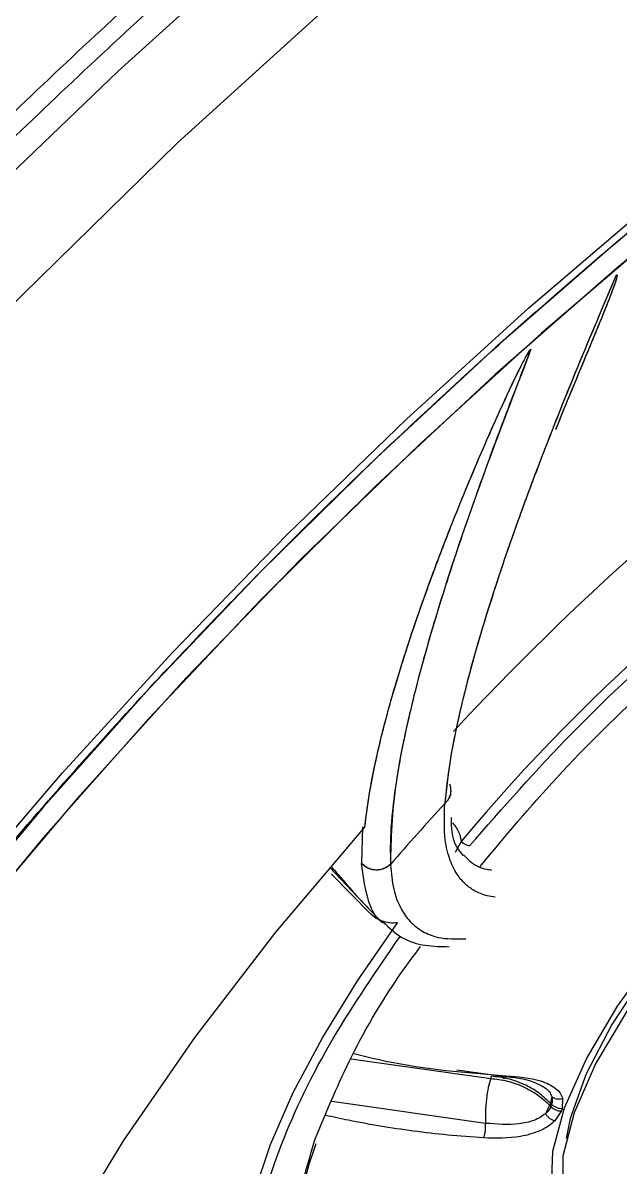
# Model space of a CAD drawing. Header units: inches. Extents: x -1 to 81, y -22 to 129.
# Drawn here: x 13.537 to 14.136, y 66.661 to 67.81 of the extents above; entities that cross this region are included whole.
import ezdxf

# ---------------------------------------------------------------- set-up
doc = ezdxf.new("R2010")
doc.units = ezdxf.units.IN
doc.header["$MEASUREMENT"] = 0
doc.layers.add('1', color=4, linetype='Continuous')

# ---------------------------------------------------------------- blocks, each defined once
blk = doc.blocks.new('2020 HS PILLOW')
at = {"layer": '1', "color": 2}
for points, knots in [([(5.8034, -0.0127), (5.5758, -0.0117), (5.1207, -0.0097), (4.4379, -0.0073), (3.7551, -0.0052), (3.0724, -0.0034), (2.3896, -0.0021), (1.7069, -0.001), (1.0241, -0.0003), (0.3414, 0), (-0.3414, 0), (-1.0241, -0.0003), (-1.7069, -0.001), (-2.3896, -0.0021), (-3.0724, -0.0034), (-3.7551, -0.0052), (-4.4379, -0.0073), (-5.1207, -0.0097), (-5.5758, -0.0117), (-5.8034, -0.0127)], [0, 0, 0, 0, 0.058824, 0.117648, 0.176472, 0.235295, 0.294119, 0.352942, 0.411765, 0.470588, 0.529412, 0.588235, 0.647058, 0.705881, 0.764705, 0.823528, 0.882352, 0.941176, 1, 1, 1, 1]), ([(5.8027, -0.0093), (4.0523, -0.005), (0.1838, 0.0045), (-3.6846, -0.0044), (-5.8027, -0.0093)], [0, 0, 0, 0, 0.452479, 1, 1, 1, 1]), ([(-5.1105, -0.9929), (-5.0125, -0.992), (-4.8162, -0.9901), (-4.5213, -0.9874), (-4.2256, -0.9849), (-3.929, -0.9826), (-3.6317, -0.9804), (-3.3335, -0.9784), (-3.0345, -0.9766), (-2.7347, -0.9749), (-2.4341, -0.9734), (-2.1327, -0.9721), (-1.8304, -0.9709), (-1.5274, -0.9699), (-1.2235, -0.9691), (-0.9188, -0.9685), (-0.6132, -0.968), (-0.3069, -0.9677), (0.0908, -0.9676), (0.5785, -0.9679), (1.1551, -0.9689), (1.7288, -0.9705), (2.2996, -0.9727), (2.8674, -0.9755), (3.4323, -0.979), (3.9943, -0.983), (4.5534, -0.9876), (4.9251, -0.9912), (5.1105, -0.9929)], [0, 0, 0, 0, 0.028776, 0.057631, 0.086566, 0.11558, 0.144673, 0.173846, 0.203098, 0.232429, 0.26184, 0.291331, 0.320902, 0.350552, 0.380282, 0.410091, 0.439981, 0.46995, 0.5, 0.556693, 0.613101, 0.669223, 0.725062, 0.780616, 0.835887, 0.890874, 0.945579, 1, 1, 1, 1]), ([(5.1101, -1.4421), (5.0128, -1.4412), (4.8181, -1.4394), (4.5261, -1.4369), (4.2341, -1.4345), (3.9421, -1.4324), (3.6501, -1.4303), (3.3581, -1.4285), (3.0661, -1.4267), (2.7741, -1.4252), (2.4821, -1.4238), (2.1901, -1.4225), (1.8981, -1.4214), (1.606, -1.4205), (1.314, -1.4197), (1.022, -1.4191), (0.73, -1.4186), (0.438, -1.4183), (0.146, -1.4182), (-0.146, -1.4182), (-0.438, -1.4183), (-0.73, -1.4186), (-1.022, -1.4191), (-1.314, -1.4197), (-1.606, -1.4205), (-1.8981, -1.4214), (-2.1901, -1.4225), (-2.4821, -1.4238), (-2.7741, -1.4252), (-3.0661, -1.4267), (-3.3581, -1.4285), (-3.6501, -1.4303), (-3.9421, -1.4324), (-4.2341, -1.4345), (-4.5261, -1.4369), (-4.8181, -1.4394), (-5.0128, -1.4412), (-5.1101, -1.4421)], [0, 0, 0, 0, 0.028576, 0.05715, 0.085725, 0.114298, 0.142871, 0.171443, 0.200015, 0.228587, 0.257158, 0.285728, 0.314298, 0.342868, 0.371438, 0.400008, 0.428577, 0.457146, 0.485715, 0.514285, 0.542854, 0.571423, 0.599992, 0.628562, 0.657132, 0.685702, 0.714272, 0.742842, 0.771413, 0.799985, 0.828557, 0.857129, 0.885702, 0.914275, 0.94285, 0.971424, 1, 1, 1, 1])]:
    blk.add_open_spline(points, degree=3, knots=knots, dxfattribs=at)
blk = doc.blocks.new('2026 PACE')
at = {"color": 8, "linetype": 'Continuous', "lineweight": 25}
for p, q in [((14.4767, 66.9875), (14.4706, 66.9767)), ((14.366, 66.7695), (14.5063, 66.7496)), ((14.5011, 66.7046), (14.3467, 66.7265))]:
    blk.add_line(p, q, dxfattribs=at)
at = {"color": 8, "linetype": 'Continuous', "lineweight": 25, "flags": 128}
for points in [[(16.4844, 68.8033), (16.4262, 68.8414), (16.3583, 68.8695), (16.2812, 68.8875), (16.1954, 68.8952), (16.1012, 68.8927), (15.9993, 68.8799), (15.8902, 68.8569), (15.7744, 68.8238), (15.6528, 68.7809), (15.5258, 68.7283), (15.3943, 68.6664), (15.259, 68.5955), (15.1207, 68.516), (14.98, 68.4283), (14.8378, 68.333), (14.695, 68.2305), (14.5522, 68.1215), (14.4103, 68.0065), (14.2701, 67.8862), (14.1323, 67.7613), (13.9978, 67.6325)], [(13.9714, 66.9338), (14.0761, 67.0562), (14.1866, 67.1772), (14.3021, 67.296), (14.4218, 67.4118), (14.5447, 67.5237), (14.6702, 67.6309), (14.7972, 67.7328), (14.925, 67.8286)], [(16.2761, 68.1971), (16.2503, 68.2208), (16.1986, 68.2534), (16.1374, 68.276), (16.0672, 68.2886), (15.9885, 68.2909), (15.9019, 68.2831), (15.8079, 68.2651), (15.7073, 68.2371), (15.6007, 68.1993), (15.489, 68.1519), (15.3729, 68.0954), (15.2533, 68.0301), (15.1311, 67.9564), (15.007, 67.8749), (14.8821, 67.7863), (14.7572, 67.691), (14.6333, 67.5899), (14.5111, 67.4837), (14.3917, 67.373), (14.2757, 67.2588), (14.1642, 67.1418), (14.0579, 67.0229), (13.9575, 66.9029)], [(15.0641, 67.8891), (14.9369, 67.8013), (14.8094, 67.7064), (14.6826, 67.6051), (14.5573, 67.4982), (14.4347, 67.3864), (14.3155, 67.2707), (14.2008, 67.1519), (14.0913, 67.0309), (13.9879, 66.9086)], [(15.0089, 67.8519), (14.8833, 67.7622), (14.7577, 67.6659), (14.6331, 67.5637), (14.5104, 67.4563), (14.3906, 67.3445), (14.2745, 67.2292), (14.1631, 67.1111), (14.057, 66.9913), (13.9571, 66.8704)], [(14.4008, 67.3818), (14.3916, 67.373), (14.2757, 67.2588), (14.1642, 67.1418), (14.0579, 67.0229), (13.9575, 66.9029), (13.8638, 66.7827), (13.7775, 66.6632), (13.6991, 66.5452), (13.6293, 66.4296), (13.5685, 66.3172), (13.5172, 66.2089), (13.4758, 66.1053), (13.4445, 66.0072), (13.4236, 65.9155), (13.4132, 65.8306), (13.4134, 65.7533), (13.4242, 65.684), (13.4456, 65.6233), (13.4773, 65.5717), (13.4933, 65.5531)], [(14.5805, 66.7202), (14.6024, 66.7693), (14.6337, 66.8222), (14.6733, 66.8771), (14.72, 66.9322), (14.772, 66.9856), (14.8276, 67.0355), (14.8849, 67.0801), (14.942, 67.1181), (14.9969, 67.1479), (15.0478, 67.1687), (15.0929, 67.1798), (15.1306, 67.1807), (15.1598, 67.1715), (15.1794, 67.1524), (15.1887, 67.1241), (15.1889, 67.1223)], [(14.6222, 66.5839), (14.5963, 66.5927), (14.5767, 66.6118), (14.5674, 66.6401), (14.5687, 66.6767), (14.5805, 66.7202)], [(14.5899, 66.7153), (14.5786, 66.6716), (14.5783, 66.6353), (14.589, 66.6077), (14.6099, 66.59)]]:
    blk.add_lwpolyline(points, dxfattribs=at)
at = {"color": 8, "linetype": 'Continuous', "lineweight": 25}
for points, knots in [([(14.4851, 66.9832), (14.5185, 67.0214), (14.5864, 67.0988), (14.704, 67.2073), (14.8239, 67.3029), (14.9012, 67.3507), (14.9381, 67.3736)], [0, 0, 0, 0, 0.250583, 0.507547, 0.764511, 1, 1, 1, 1]), ([(14.4651, 67.0454), (14.4656, 67.043), (14.4668, 67.0383), (14.4649, 67.0311), (14.4618, 67.0275), (14.4602, 67.0258)], [0, 0, 0, 0, 0.341242, 0.682483, 1, 1, 1, 1]), ([(14.4661, 67.0381), (14.4658, 67.0357), (14.465, 67.031), (14.4618, 67.0275), (14.4602, 67.0258)], [0, 0, 0, 0, 0.511956, 1, 1, 1, 1]), ([(14.5109, 66.9318), (14.5082, 66.9322), (14.5029, 66.9328), (14.4957, 66.9353), (14.488, 66.9391), (14.4798, 66.9453), (14.4714, 66.9554), (14.4642, 66.9708), (14.4591, 66.9932), (14.4599, 67.0144), (14.4602, 67.0258)], [0, 0, 0, 0, 0.0779051, 0.1501779, 0.2336565, 0.3444849, 0.4708749, 0.6255143, 0.7999861, 1, 1, 1, 1]), ([(14.4792, 66.9738), (14.4819, 66.9711), (14.4884, 66.9647), (14.498, 66.9602), (14.5054, 66.9593), (14.5071, 66.9591)], [0, 0, 0, 0, 0.360781, 0.849921, 1, 1, 1, 1]), ([(14.3977, 66.9062), (14.3973, 66.9065), (14.3903, 66.9117), (14.3815, 66.9294), (14.3784, 66.9534), (14.3768, 66.9655)], [0, 0, 0, 0, 0.026186, 0.508656, 1, 1, 1, 1]), ([(14.4057, 66.9645), (14.4065, 66.9559), (14.4081, 66.9394), (14.4152, 66.9208), (14.425, 66.9066), (14.4378, 66.8968), (14.4555, 66.8894), (14.4716, 66.8898), (14.4813, 66.89)], [0, 0, 0, 0, 0.163946, 0.315278, 0.467646, 0.619723, 0.770778, 1, 1, 1, 1]), ([(14.2714, 66.5165), (14.2691, 66.5397), (14.2646, 66.5865), (14.2926, 66.6812), (14.3414, 66.7845), (14.3917, 66.8578), (14.4153, 66.8922)], [0, 0, 0, 0, 0.252772, 0.511979, 0.771187, 1, 1, 1, 1]), ([(14.5613, 66.74), (14.5627, 66.7388), (14.5656, 66.7363), (14.5668, 66.7332), (14.5675, 66.7317)], [0, 0, 0, 0, 0.502628, 1, 1, 1, 1]), ([(14.4993, 66.6899), (14.4873, 66.6908), (14.4637, 66.6925), (14.429, 66.6966), (14.3957, 66.7016), (14.3664, 66.7069), (14.3482, 66.7109), (14.3406, 66.7126)], [0, 0, 0, 0, 0.227895, 0.446399, 0.655513, 0.855239, 1, 1, 1, 1]), ([(14.3178, 66.5418), (14.3153, 66.5473), (14.306, 66.5675), (14.3088, 66.6168), (14.3232, 66.6654), (14.3302, 66.689)], [0, 0, 0, 0, 0.161474, 0.592929, 1, 1, 1, 1])]:
    blk.add_open_spline(points, degree=3, knots=knots, dxfattribs=at)
at = {"layer": '1', "color": 4, "linetype": 'Continuous', "lineweight": 25}
for p, q in [((14.5085, 67.2349), (14.506, 67.2277)), ((14.4663, 67.0343), (14.4662, 67.0379)), ((14.3775, 67.0025), (14.3768, 66.9655)), ((14.3775, 67.0025), (14.3768, 66.9655)), ((14.3448, 66.9615), (14.3844, 66.9198)), ((14.386, 66.9148), (14.3461, 66.955)), ((14.3692, 66.9359), (14.3703, 66.9353)), ((14.37, 66.935), (14.3975, 66.906)), ((14.4724, 66.7584), (14.518, 66.7519)), ((14.5063, 66.7496), (14.5071, 66.7519)), ((14.5675, 66.7317), (14.5662, 66.7249)), ((14.5782, 66.7192), (14.5787, 66.7295)), ((14.5654, 66.7227), (14.5612, 66.7143)), ((14.5654, 66.7227), (14.5666, 66.7215)), ((14.5674, 66.7237), (14.5662, 66.7249)), ((14.5778, 66.7181), (14.5775, 66.717)), ((14.5782, 66.7192), (14.5778, 66.7181)), ((14.5775, 66.717), (14.5707, 66.707))]:
    blk.add_line(p, q, dxfattribs=at)
at = {"layer": '1', "color": 3, "linetype": 'Continuous', "lineweight": 25, "flags": 128}
blk.add_lwpolyline([(12.7437, 65.8807), (12.8867, 66.1294), (13.0544, 66.3857), (13.2448, 66.6465), (13.4563, 66.9105), (13.6851, 67.1729), (13.932, 67.4344), (14.192, 67.6893), (14.4599, 67.9327), (14.7136, 68.1462), (14.9701, 68.3459), (15.2252, 68.5286)], dxfattribs=at)
at = {"layer": '1', "color": 4, "linetype": 'Continuous', "lineweight": 25, "flags": 128}
for points in [[(15.0856, 67.1678), (15.0681, 67.1653), (15.0227, 67.1522), (14.972, 67.1295), (14.9178, 67.0979), (14.862, 67.0587), (14.8066, 67.0133), (14.7537, 66.9633), (14.7052, 66.9104), (14.6628, 66.8567), (14.628, 66.804), (14.6022, 66.7543), (14.5861, 66.7093), (14.5821, 66.6895)], [(15.1835, 67.135), (15.1682, 67.1557), (15.1418, 67.1684), (15.106, 67.1706), (15.0622, 67.1622), (15.0119, 67.1435), (14.957, 67.1151), (14.8994, 67.078), (14.8412, 67.0337), (14.7846, 66.9838), (14.7315, 66.9299), (14.6839, 66.8741), (14.6435, 66.8184), (14.6118, 66.7649), (14.5899, 66.7153)], [(13.9464, 66.2321), (13.9603, 66.3099), (13.9868, 66.3954), (14.0256, 66.4876), (14.0762, 66.5852), (14.1379, 66.6869), (14.2097, 66.7912), (14.2908, 66.8967), (14.38, 67.0019)], [(13.9464, 66.2321), (13.9603, 66.3099), (13.9868, 66.3954), (14.0256, 66.4876), (14.0762, 66.5852), (14.1379, 66.6869), (14.2097, 66.7912), (14.2908, 66.8967), (14.38, 67.0019)], [(14.2599, 66.5142), (14.256, 66.5493), (14.259, 66.5896), (14.2688, 66.6344), (14.2853, 66.6833), (14.3082, 66.7355), (14.3374, 66.7905), (14.3725, 66.8476), (14.4129, 66.9061)]]:
    blk.add_lwpolyline(points, dxfattribs=at)
at = {"layer": '1', "color": 4, "linetype": 'Continuous', "lineweight": 25}
for centre, radius, start, end in [((16.4429, 65.2712), 2.6896, 114.7767, 137.2185), ((16.4429, 65.2712), 2.6896, 114.7767, 137.2185), ((15.8806, 65.8241), 1.8233, 120.9285, 140.3524), ((16.5432, 65.1144), 2.827, 137.4592, 139.1217), ((14.4898, 67.0027), 0.0201, 229.0125, 256.2514), ((14.8662, 66.6169), 0.3188, 160.1834, 160.6086), ((14.8673, 66.6156), 0.3188, 160.1834, 160.6086), ((14.5773, 66.732), 0.015, 224.462, 270.431)]:
    blk.add_arc(centre, radius, start, end, dxfattribs=at)
at = {"layer": '1', "color": 3, "linetype": 'Continuous', "lineweight": 25}
for points, knots in [([(14.4251, 72.4494), (14.18, 72.2047), (13.6901, 71.7155), (12.956, 70.982), (12.2231, 70.2493), (11.4915, 69.5173), (10.7611, 68.7861), (10.0319, 68.0557), (9.5463, 67.5688), (9.3037, 67.3256)], [0, 0, 0, 0, 0.14344, 0.286685, 0.429737, 0.572594, 0.715257, 0.857725, 1, 1, 1, 1]), ([(20.347, 66.7102), (20.3128, 66.7438), (20.2443, 66.8109), (20.1077, 66.9453), (19.8685, 67.1802), (19.3897, 67.6483), (18.708, 68.3097), (18.0379, 68.9555), (17.5139, 69.4594), (16.9997, 69.9534), (16.3783, 70.5506), (15.6772, 71.2273), (15.1379, 71.7513), (14.788, 72.093), (14.6254, 72.2526), (14.5408, 72.3356), (14.4945, 72.3811), (14.4671, 72.408), (14.4582, 72.4168)], [0, 0, 0, 0, 0.015626, 0.031251, 0.062502, 0.125005, 0.250009, 0.375013, 0.437515, 0.500017, 0.625019, 0.750011, 0.875002, 0.937496, 0.968748, 0.981249, 0.99393, 1, 1, 1, 1]), ([(9.335, 67.2938), (9.3423, 67.2865), (9.3647, 67.2637), (9.3976, 67.2304), (9.4358, 67.1916), (9.5046, 67.1218), (9.6575, 66.9668), (9.9971, 66.6219), (10.5175, 66.0923), (11.1937, 65.4008), (11.9169, 64.6564), (12.5551, 63.9942), (13.0854, 63.4411), (13.4114, 63.1004), (13.6877, 62.8117), (13.9673, 62.5197), (14.3378, 62.1337), (14.7028, 61.7557), (14.9631, 61.4883), (15.0946, 61.354), (15.1701, 61.2772), (15.2079, 61.2387), (15.2268, 61.2194)], [0, 0, 0, 0, 0.005048, 0.015626, 0.022707, 0.031251, 0.062498, 0.124987, 0.249979, 0.374975, 0.499971, 0.624976, 0.68748, 0.749984, 0.774985, 0.812487, 0.874991, 0.937496, 0.968748, 0.984374, 0.992187, 1, 1, 1, 1]), ([(9.2457, 67.0969), (9.2901, 67.0521), (9.335, 67.0069), (9.4263, 66.9151), (9.4726, 66.8685), (9.6134, 66.7268), (9.7098, 66.63), (10.0062, 66.3325), (10.2136, 66.1246), (10.6466, 65.6917), (10.8723, 65.4667), (11.3406, 65.0013), (11.5833, 64.761), (12.0853, 64.2668), (12.3446, 64.013), (12.8798, 63.4925), (13.1559, 63.2258), (13.7243, 62.6784), (14.0166, 62.3977), (14.4645, 61.9646), (14.6153, 61.8183), (14.8433, 61.5958), (14.9195, 61.5211), (15.0343, 61.4083), (15.0726, 61.3705), (15.1493, 61.2947), (15.1877, 61.2567), (15.226, 61.2184)], [0, 0, 0, 0, 0.03125, 0.03125, 0.0625, 0.0625, 0.125, 0.125, 0.25, 0.25, 0.375, 0.375, 0.5, 0.5, 0.625, 0.625, 0.75, 0.75, 0.875, 0.875, 0.9375, 0.9375, 0.96875, 0.96875, 0.984375, 0.984375, 1, 1, 1, 1]), ([(9.3202, 66.7746), (9.3317, 66.7631), (9.3547, 66.7402), (9.3893, 66.7056), (9.4239, 66.671), (9.4585, 66.6364), (9.4931, 66.6017), (9.5277, 66.5671), (9.5623, 66.5325), (9.5969, 66.4979), (9.6315, 66.4634), (9.666, 66.4289), (9.7005, 66.3944), (9.7349, 66.36), (9.7693, 66.3256), (9.8036, 66.2913), (9.8379, 66.257), (9.872, 66.2228), (9.9061, 66.1887), (9.9401, 66.1547), (9.9741, 66.1208), (10.0079, 66.087), (10.0416, 66.0533), (10.0752, 66.0197), (10.1087, 65.9862), (10.1421, 65.9528), (10.1753, 65.9195), (10.2085, 65.8864), (10.2414, 65.8534), (10.2743, 65.8206), (10.307, 65.7879), (10.3395, 65.7553), (10.3719, 65.7229), (10.4042, 65.6907), (10.4362, 65.6586), (10.4681, 65.6267), (10.611, 65.4839), (10.8618, 65.2329), (11.2222, 64.8724), (11.5651, 64.5296), (11.9181, 64.1768), (12.2812, 63.8136), (12.6764, 63.4185), (13.0718, 63.023), (13.4429, 62.652), (13.7703, 62.3245), (14.057, 62.038), (14.3234, 61.7715), (14.5663, 61.5286), (14.7567, 61.3383), (14.9062, 61.1886), (14.9984, 61.0967), (15.0747, 61.0199), (15.1251, 60.9697), (15.1692, 60.9258), (15.1988, 60.8961), (15.227, 60.8679), (15.2468, 60.8481), (15.2567, 60.8382)], [0, 0, 0, 0, 0.008163, 0.016265, 0.024307, 0.032288, 0.04021, 0.048071, 0.055871, 0.063612, 0.071293, 0.078913, 0.086474, 0.093975, 0.101415, 0.108796, 0.116117, 0.123378, 0.130579, 0.137721, 0.144802, 0.151824, 0.158787, 0.165689, 0.172532, 0.179315, 0.186039, 0.192703, 0.199308, 0.205853, 0.212338, 0.218764, 0.22513, 0.231437, 0.237685, 0.243873, 0.250001, 0.320452, 0.385599, 0.445447, 0.5, 0.5651, 0.625, 0.689859, 0.75, 0.793791, 0.835458, 0.875, 0.907738, 0.9375, 0.953649, 0.96875, 0.974695, 0.984375, 0.988845, 0.992187, 0.996118, 1, 1, 1, 1])]:
    blk.add_open_spline(points, degree=3, knots=knots, dxfattribs=at)
at = {"layer": '1', "color": 4, "linetype": 'Continuous', "lineweight": 25}
for points, knots in [([(16.2736, 68.8871), (16.2673, 68.889), (16.2278, 68.9009), (16.1389, 68.9041), (16.0084, 68.896), (15.8503, 68.865), (15.6652, 68.8081), (15.4532, 68.7199), (15.2337, 68.6084), (15.006, 68.4741), (14.7689, 68.3154), (14.5441, 68.1471), (14.3366, 67.977), (14.1492, 67.8111), (13.9655, 67.6358), (13.7885, 67.4536), (13.6212, 67.2675), (13.466, 67.0804), (13.3252, 66.8952), (13.1874, 66.6961), (13.0603, 66.4878), (12.9496, 66.2753), (12.8995, 66.1465), (12.8748, 66.0832)], [0, 0, 0, 0, 0.008425, 0.053727, 0.098553, 0.142681, 0.199572, 0.254911, 0.308587, 0.36226, 0.417599, 0.474493, 0.518622, 0.563447, 0.608749, 0.654294, 0.699838, 0.74514, 0.789965, 0.834094, 0.890985, 0.946325, 1, 1, 1, 1]), ([(15.0096, 68.494), (15.0047, 68.4911), (14.9226, 68.4428), (14.7558, 68.3271), (14.5316, 68.1608), (14.324, 67.9902), (14.1366, 67.8244), (13.9529, 67.6491), (13.7759, 67.4669), (13.6085, 67.2808), (13.4536, 67.0937), (13.3119, 66.9083), (13.23, 66.7875), (13.1894, 66.7275)], [0, 0, 0, 0, 0.007394, 0.123811, 0.243501, 0.336335, 0.430635, 0.525938, 0.621751, 0.717563, 0.812866, 0.907166, 1, 1, 1, 1]), ([(14.4022, 67.3829), (14.4419, 67.42), (14.4974, 67.4719), (14.5808, 67.5454), (14.6519, 67.6062), (14.7371, 67.676), (14.8268, 67.7462), (14.9205, 67.816), (15.0166, 67.8837), (15.1139, 67.9484), (15.2113, 68.0092), (15.308, 68.0653), (15.4032, 68.1163), (15.4961, 68.1618), (15.5862, 68.2014), (15.6727, 68.2349), (15.7553, 68.2622), (15.8334, 68.2833), (15.9067, 68.2981), (15.9749, 68.3067), (16.0377, 68.3093), (16.0952, 68.306), (16.1472, 68.2967), (16.1942, 68.2817), (16.2358, 68.2596), (16.2644, 68.2396), (16.2767, 68.224), (16.2793, 68.2208)], [0, 0, 0, 0, 0.052909, 0.07391, 0.10874, 0.144687, 0.183037, 0.22282, 0.263635, 0.305159, 0.34716, 0.38946, 0.43192, 0.474433, 0.516909, 0.559278, 0.601485, 0.643494, 0.685293, 0.726909, 0.768425, 0.810005, 0.851948, 0.894796, 0.939446, 0.987282, 1, 1, 1, 1]), ([(14.6323, 67.5563), (14.618, 67.5228), (14.5924, 67.4624), (14.5677, 67.4003), (14.5543, 67.3655), (14.5488, 67.3508), (14.5438, 67.3374), (14.5394, 67.3254), (14.5355, 67.3147), (14.5218, 67.2766), (14.501, 67.2144), (14.4794, 67.1376), (14.4654, 67.0731), (14.4619, 67.0415), (14.4602, 67.0258)], [0, 0, 0, 0, 0.143689, 0.258956, 0.284448, 0.307987, 0.329573, 0.349205, 0.366882, 0.382606, 0.540573, 0.696139, 0.849289, 1, 1, 1, 1]), ([(14.6323, 67.5563), (14.6216, 67.5312), (14.5978, 67.4754), (14.5672, 67.3995), (14.5399, 67.3277), (14.5186, 67.2673), (14.4994, 67.2079), (14.4834, 67.1522), (14.4715, 67.1021), (14.4636, 67.0594), (14.4614, 67.0373), (14.4602, 67.0258)], [0, 0, 0, 0, 0.107485, 0.238567, 0.342524, 0.450049, 0.545403, 0.666277, 0.784106, 0.886487, 1, 1, 1, 1]), ([(14.6323, 67.5563), (14.6324, 67.5564), (14.6325, 67.5565), (14.6327, 67.5566), (14.6328, 67.5566), (14.6329, 67.5566), (14.633, 67.5566), (14.6331, 67.5563), (14.6331, 67.5557), (14.6326, 67.5525), (14.6303, 67.5461), (14.6265, 67.5359), (14.6216, 67.5235), (14.6155, 67.5084), (14.6082, 67.4906), (14.5985, 67.4674), (14.5859, 67.4369), (14.5765, 67.4139), (14.5713, 67.4011)], [0, 0, 0, 0, 0.001451, 0.0020898, 0.002718, 0.0033766, 0.0041012, 0.0058454, 0.0108808, 0.0182741, 0.072871, 0.1319274, 0.2091096, 0.3043296, 0.414792, 0.544233, 0.7450476, 1, 1, 1, 1]), ([(14.6323, 67.5563), (14.6324, 67.5564), (14.6325, 67.5565), (14.6327, 67.5566), (14.6327, 67.5566), (14.6328, 67.5566), (14.6329, 67.5566), (14.6331, 67.5563), (14.6331, 67.5558), (14.6326, 67.5527), (14.6304, 67.5465), (14.6268, 67.5367), (14.6221, 67.5248), (14.6146, 67.5061), (14.6033, 67.4789), (14.588, 67.442), (14.5772, 67.4157), (14.5713, 67.4013)], [0, 0, 0, 0, 0.0013985, 0.0020145, 0.0026202, 0.0032549, 0.0039531, 0.0056325, 0.0104781, 0.0175907, 0.0701, 0.1277205, 0.2020005, 0.292836, 0.4781077, 0.7147106, 1, 1, 1, 1]), ([(14.38, 67.0019), (14.3814, 67.0137), (14.3843, 67.0368), (14.3923, 67.0757), (14.4018, 67.1138), (14.4124, 67.1507), (14.4272, 67.1977), (14.4473, 67.2552), (14.4706, 67.3151), (14.4902, 67.3625), (14.5055, 67.3981), (14.521, 67.4324), (14.5331, 67.4583), (14.5419, 67.4749), (14.5448, 67.4797), (14.5459, 67.4811), (14.5463, 67.4816), (14.5465, 67.4818), (14.5466, 67.4819)], [0, 0, 0, 0, 0.113953, 0.222942, 0.314775, 0.393989, 0.474125, 0.615342, 0.735005, 0.804943, 0.865955, 0.917844, 0.976853, 0.99284, 0.997477, 0.998985, 0.999549, 1, 1, 1, 1]), ([(14.38, 67.0019), (14.381, 67.0103), (14.3829, 67.0268), (14.3879, 67.0543), (14.3941, 67.0831), (14.4018, 67.1137), (14.4112, 67.1468), (14.4214, 67.1796), (14.4321, 67.2115), (14.4428, 67.2419), (14.4545, 67.2735), (14.4673, 67.3066), (14.4807, 67.3399), (14.4941, 67.3717), (14.5065, 67.4002), (14.5204, 67.4311), (14.5321, 67.4562), (14.5416, 67.4744), (14.5447, 67.4795), (14.5458, 67.4811), (14.5463, 67.4816), (14.5465, 67.4818), (14.5466, 67.4819)], [0, 0, 0, 0, 0.082382, 0.160914, 0.235488, 0.309692, 0.385138, 0.461887, 0.521286, 0.581118, 0.641396, 0.702136, 0.764497, 0.820108, 0.868797, 0.91041, 0.974901, 0.992322, 0.997333, 0.99894, 0.999533, 1, 1, 1, 1]), ([(14.5466, 67.4819), (14.5378, 67.4591), (14.5206, 67.415), (14.4953, 67.3463), (14.4729, 67.282), (14.4532, 67.2205), (14.4359, 67.1613), (14.4213, 67.1025), (14.4108, 67.0472), (14.4052, 67.0002), (14.4055, 66.9764), (14.4057, 66.9645)], [0, 0, 0, 0, 0.097964, 0.189913, 0.30984, 0.402141, 0.500118, 0.628525, 0.750026, 0.874995, 1, 1, 1, 1]), ([(14.5466, 67.4819), (14.5247, 67.4246), (14.4809, 67.31), (14.4351, 67.1636), (14.4074, 67.0414), (14.4062, 66.9902), (14.4057, 66.9645)], [0, 0, 0, 0, 0.250185, 0.500172, 0.750054, 1, 1, 1, 1]), ([(13.4854, 65.5363), (13.4814, 65.5393), (13.4635, 65.5528), (13.4406, 65.5833), (13.4169, 65.6282), (13.4017, 65.6792), (13.3938, 65.7361), (13.3933, 65.7992), (13.4003, 65.8683), (13.4148, 65.9432), (13.4369, 66.0237), (13.4668, 66.1092), (13.5042, 66.1992), (13.5491, 66.2933), (13.6012, 66.3907), (13.6603, 66.4908), (13.7259, 66.593), (13.7975, 66.6964), (13.8744, 66.8002), (13.9557, 66.9031), (14.0395, 67.0031), (14.122, 67.0966), (14.1964, 67.1769), (14.2656, 67.2488), (14.3319, 67.3154), (14.3789, 67.3606), (14.4022, 67.3829)], [0, 0, 0, 0, 0.014645, 0.066266, 0.114222, 0.16031, 0.205346, 0.24994, 0.294434, 0.338973, 0.383644, 0.428475, 0.47346, 0.51857, 0.563768, 0.609007, 0.654228, 0.699351, 0.744249, 0.788702, 0.832241, 0.873621, 0.910311, 0.937929, 0.969246, 1, 1, 1, 1]), ([(14.4957, 66.9626), (14.5206, 66.9925), (14.5733, 67.0555), (14.6666, 67.1471), (14.7657, 67.2313), (14.8484, 67.293), (14.8953, 67.3207), (14.9106, 67.3298)], [0, 0, 0, 0, 0.210717, 0.444665, 0.673751, 0.893693, 1, 1, 1, 1]), ([(14.4791, 66.9732), (14.474, 66.9793), (14.467, 66.9875), (14.467, 67.0066), (14.467, 67.0116)], [0, 0, 0, 0, 0.740706, 1, 1, 1, 1]), ([(14.4681, 67.0063), (14.4705, 67.0033), (14.475, 66.9976), (14.4761, 66.9907), (14.4767, 66.9875)], [0, 0, 0, 0, 0.5398663, 1, 1, 1, 1]), ([(14.3462, 66.9625), (14.3476, 66.9608), (14.3533, 66.9544), (14.361, 66.9455), (14.3673, 66.9381), (14.3687, 66.9365), (14.3692, 66.9359)], [0, 0, 0, 0, 0.10952, 0.424787, 0.764078, 1, 1, 1, 1]), ([(14.4057, 66.9645), (14.4036, 66.9629), (14.4004, 66.9605), (14.3951, 66.9591), (14.3909, 66.9588), (14.3867, 66.9595), (14.3816, 66.9612), (14.3787, 66.9638), (14.3768, 66.9655)], [0, 0, 0, 0, 0.241089, 0.371167, 0.503762, 0.635799, 0.764278, 1, 1, 1, 1]), ([(14.4057, 66.9645), (14.4037, 66.963), (14.4006, 66.9606), (14.3954, 66.9592), (14.3911, 66.9588), (14.3869, 66.9594), (14.3817, 66.9612), (14.3788, 66.9638), (14.3768, 66.9655)], [0, 0, 0, 0, 0.235292, 0.36364, 0.495629, 0.628267, 0.758474, 1, 1, 1, 1]), ([(14.4129, 66.9061), (14.4102, 66.9058), (14.4048, 66.9054), (14.3972, 66.9074), (14.3908, 66.9106), (14.3876, 66.9134), (14.386, 66.9148)], [0, 0, 0, 0, 0.282313, 0.563253, 0.780506, 1, 1, 1, 1]), ([(14.398, 66.9071), (14.4042, 66.9012), (14.4169, 66.8891), (14.4408, 66.8824), (14.4567, 66.8821), (14.4647, 66.882)], [0, 0, 0, 0, 0.318882, 0.658573, 1, 1, 1, 1]), ([(14.3302, 66.689), (14.3407, 66.7144), (14.3624, 66.767), (14.4, 66.8336), (14.4294, 66.8734), (14.4358, 66.8821)], [0, 0, 0, 0, 0.42424, 0.873892, 1, 1, 1, 1]), ([(14.3691, 66.7747), (14.3798, 66.7721), (14.4303, 66.7596), (14.4814, 66.7555), (14.5216, 66.7524)], [0, 0, 0, 0, 0.211838, 1, 1, 1, 1]), ([(14.5662, 66.7249), (14.5623, 66.7286), (14.5545, 66.7359), (14.5397, 66.7441), (14.5237, 66.75), (14.5127, 66.7513), (14.5071, 66.7519)], [0, 0, 0, 0, 0.25, 0.5, 0.75, 1, 1, 1, 1]), ([(14.5216, 66.7524), (14.5213, 66.7516), (14.5207, 66.7499), (14.5196, 66.7491), (14.5187, 66.7497), (14.5182, 66.7512), (14.518, 66.7519)], [0, 0, 0, 0, 0.242188, 0.5, 0.757811, 1, 1, 1, 1]), ([(14.518, 66.7519), (14.5293, 66.7508), (14.5459, 66.7492), (14.5576, 66.7422), (14.5613, 66.74)], [0, 0, 0, 0, 0.6832587, 1, 1, 1, 1]), ([(14.5216, 66.7524), (14.5337, 66.7514), (14.5528, 66.7499), (14.5698, 66.7417), (14.5764, 66.7351), (14.5779, 66.7313), (14.5787, 66.7295)], [0, 0, 0, 0, 0.47703, 0.750267, 0.876326, 1, 1, 1, 1]), ([(14.5063, 66.7496), (14.5055, 66.7468), (14.5037, 66.741), (14.5019, 66.7291), (14.5009, 66.7163), (14.5011, 66.7084), (14.5011, 66.7046)], [0, 0, 0, 0, 0.2429223, 0.5000866, 0.7572038, 1, 1, 1, 1]), ([(14.5063, 66.7496), (14.5118, 66.749), (14.5229, 66.7477), (14.5389, 66.7419), (14.5537, 66.7337), (14.5615, 66.7264), (14.5654, 66.7227)], [0, 0, 0, 0, 0.25, 0.5, 0.75, 1, 1, 1, 1]), ([(14.5675, 66.7317), (14.5678, 66.7304), (14.5685, 66.7277), (14.5678, 66.725), (14.5674, 66.7237)], [0, 0, 0, 0, 0.506781, 1, 1, 1, 1]), ([(14.5675, 66.7317), (14.5681, 66.7312), (14.5695, 66.7301), (14.5723, 66.7292), (14.5755, 66.7289), (14.5776, 66.7293), (14.5787, 66.7295)], [0, 0, 0, 0, 0.23715, 0.488653, 0.746142, 1, 1, 1, 1]), ([(14.5666, 66.7215), (14.566, 66.7202), (14.5649, 66.7176), (14.5625, 66.7154), (14.5612, 66.7143)], [0, 0, 0, 0, 0.493001, 1, 1, 1, 1]), ([(14.5707, 66.707), (14.5686, 66.7052), (14.5646, 66.7017), (14.5534, 66.6957), (14.5311, 66.6891), (14.5117, 66.6896), (14.4993, 66.6899)], [0, 0, 0, 0, 0.123689, 0.24976, 0.523037, 1, 1, 1, 1]), ([(14.5612, 66.7143), (14.5596, 66.713), (14.5563, 66.7104), (14.5476, 66.7064), (14.5288, 66.7024), (14.5124, 66.7037), (14.5011, 66.7046)], [0, 0, 0, 0, 0.117215, 0.235668, 0.477765, 1, 1, 1, 1]), ([(14.5707, 66.707), (14.5698, 66.7073), (14.568, 66.7079), (14.5654, 66.7097), (14.563, 66.7118), (14.5618, 66.7135), (14.5612, 66.7143)], [0, 0, 0, 0, 0.253859, 0.511348, 0.762851, 1, 1, 1, 1]), ([(14.4993, 66.6899), (14.4996, 66.6908), (14.5002, 66.6926), (14.5009, 66.6964), (14.5012, 66.7007), (14.5012, 66.7033), (14.5011, 66.7046)], [0, 0, 0, 0, 0.242182, 0.499995, 0.757809, 1, 1, 1, 1]), ([(14.3187, 66.5544), (14.3175, 66.5586), (14.3141, 66.5698), (14.3124, 66.5958), (14.3161, 66.63), (14.3224, 66.66), (14.3293, 66.679), (14.3313, 66.6843)], [0, 0, 0, 0, 0.149297, 0.402693, 0.660784, 0.905016, 1, 1, 1, 1])]:
    blk.add_open_spline(points, degree=3, knots=knots, dxfattribs=at)
blk.add_open_spline([(14.5782, 66.7192), (14.5772, 66.7192), (14.5752, 66.7193), (14.5723, 66.7203), (14.5695, 66.7217), (14.5681, 66.7231), (14.5674, 66.7237)], degree=3, dxfattribs=at)
at = {"layer": '1', "color": 3, "rotation": 224.9999999999999}
blk.add_blockref('2020 HS PILLOW', (12.7586, 68.8035), dxfattribs=at)

msp = doc.modelspace()

# ---------------------------------------------------------------- block references
msp.add_blockref('2026 PACE', (-0.5, 0))

doc.saveas('drawing.dxf')
